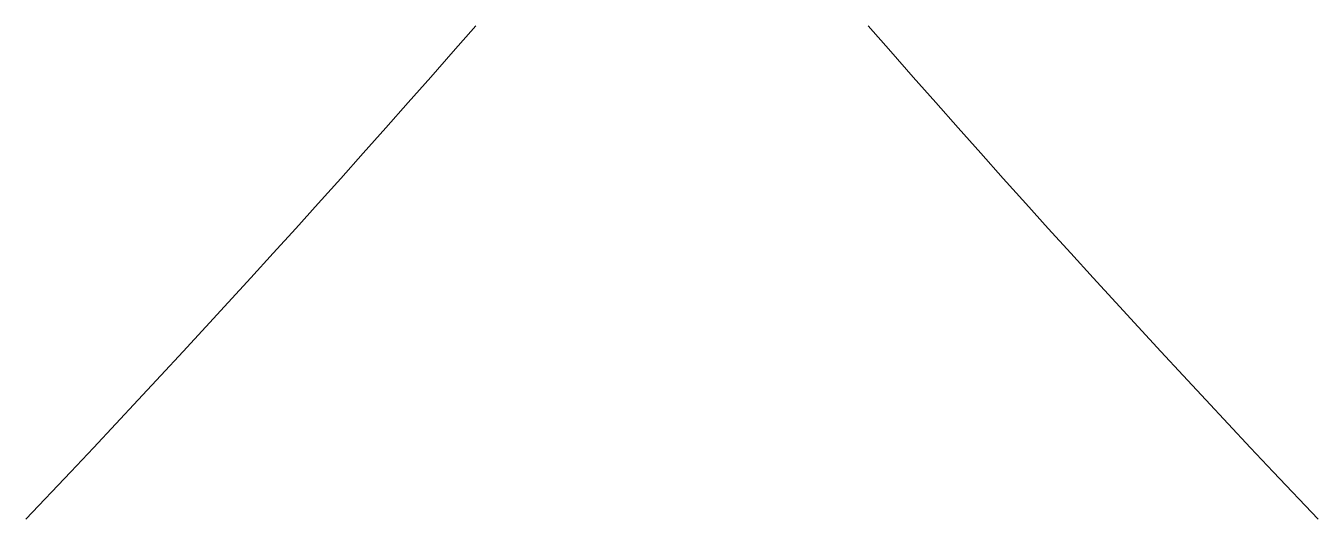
# Model space of a CAD drawing. Extents: x -71 to 71, y 0 to 54.
import ezdxf

# ---------------------------------------------------------------- set-up
doc = ezdxf.new("R2010")
doc.units = 0
doc.header["$MEASUREMENT"] = 0
doc.layers.add('laxian', color=90, linetype='CONTINUOUS', lineweight=0)

msp = doc.modelspace()

# ---------------------------------------------------------------- linework, layer by layer
at = {"layer": 'laxian', "color": 3}
for p, q in [((-65.869, 5.189, 37.23), (-70.799, 0, 41.366)), ((-65.869, 5.189, 37.23), (-70.799, 0, 41.366)), ((-65.869, 5.189, -37.23), (-70.799, 0, -41.366)), ((-65.869, 5.189, -37.23), (-70.799, 0, -41.366)), ((65.869, 5.189, 37.23), (70.799, 0, 41.366)), ((65.869, 5.189, 37.23), (70.799, 0, 41.366)), ((65.869, 5.189, -37.23), (70.799, 0, -41.366)), ((65.869, 5.189, -37.23), (70.799, 0, -41.366))]:
    msp.add_line(p, q, dxfattribs=at)
for points in [[(-21.5, 54, 0), (-23.965, 51.188, 2.068), (-26.43, 48.387, 4.137), (-28.895, 45.599, 6.205), (-31.36, 42.822, 8.273), (-33.825, 40.057, 10.342), (-36.29, 37.304, 12.41), (-38.754, 34.563, 14.478), (-41.219, 31.834, 16.547), (-43.684, 29.117, 18.615), (-46.149, 26.411, 20.683), (-48.614, 23.718, 22.752), (-51.079, 21.036, 24.82), (-53.544, 18.365, 26.888), (-56.009, 15.707, 28.956), (-58.474, 13.06, 31.025), (-60.939, 10.425, 33.093), (-63.404, 7.801, 35.161), (-65.869, 5.189, 37.23)], [(-21.5, 54, 0), (-23.965, 51.188, 2.068), (-26.43, 48.387, 4.137), (-28.895, 45.599, 6.205), (-31.36, 42.822, 8.273), (-33.825, 40.057, 10.342), (-36.29, 37.304, 12.41), (-38.754, 34.563, 14.478), (-41.219, 31.834, 16.547), (-43.684, 29.117, 18.615), (-46.149, 26.411, 20.683), (-48.614, 23.718, 22.752), (-51.079, 21.036, 24.82), (-53.544, 18.365, 26.888), (-56.009, 15.707, 28.956), (-58.474, 13.06, 31.025), (-60.939, 10.425, 33.093), (-63.404, 7.801, 35.161), (-65.869, 5.189, 37.23)], [(-21.5, 54, 0), (-23.965, 51.188, -2.068), (-26.43, 48.387, -4.137), (-28.895, 45.599, -6.205), (-31.36, 42.822, -8.273), (-33.825, 40.057, -10.342), (-36.29, 37.304, -12.41), (-38.754, 34.563, -14.478), (-41.219, 31.834, -16.547), (-43.684, 29.117, -18.615), (-46.149, 26.411, -20.683), (-48.614, 23.718, -22.752), (-51.079, 21.036, -24.82), (-53.544, 18.365, -26.888), (-56.009, 15.707, -28.956), (-58.474, 13.06, -31.025), (-60.939, 10.425, -33.093), (-63.404, 7.801, -35.161), (-65.869, 5.189, -37.23)], [(-21.5, 54, 0), (-23.965, 51.188, -2.068), (-26.43, 48.387, -4.137), (-28.895, 45.599, -6.205), (-31.36, 42.822, -8.273), (-33.825, 40.057, -10.342), (-36.29, 37.304, -12.41), (-38.754, 34.563, -14.478), (-41.219, 31.834, -16.547), (-43.684, 29.117, -18.615), (-46.149, 26.411, -20.683), (-48.614, 23.718, -22.752), (-51.079, 21.036, -24.82), (-53.544, 18.365, -26.888), (-56.009, 15.707, -28.956), (-58.474, 13.06, -31.025), (-60.939, 10.425, -33.093), (-63.404, 7.801, -35.161), (-65.869, 5.189, -37.23)], [(21.5, 54, 0), (23.965, 51.188, 2.068), (26.43, 48.387, 4.137), (28.895, 45.599, 6.205), (31.36, 42.822, 8.273), (33.825, 40.057, 10.342), (36.29, 37.304, 12.41), (38.754, 34.563, 14.478), (41.219, 31.834, 16.547), (43.684, 29.117, 18.615), (46.149, 26.411, 20.683), (48.614, 23.718, 22.752), (51.079, 21.036, 24.82), (53.544, 18.365, 26.888), (56.009, 15.707, 28.956), (58.474, 13.06, 31.025), (60.939, 10.425, 33.093), (63.404, 7.801, 35.161), (65.869, 5.189, 37.23)], [(21.5, 54, 0), (23.965, 51.188, 2.068), (26.43, 48.387, 4.137), (28.895, 45.599, 6.205), (31.36, 42.822, 8.273), (33.825, 40.057, 10.342), (36.29, 37.304, 12.41), (38.754, 34.563, 14.478), (41.219, 31.834, 16.547), (43.684, 29.117, 18.615), (46.149, 26.411, 20.683), (48.614, 23.718, 22.752), (51.079, 21.036, 24.82), (53.544, 18.365, 26.888), (56.009, 15.707, 28.956), (58.474, 13.06, 31.025), (60.939, 10.425, 33.093), (63.404, 7.801, 35.161), (65.869, 5.189, 37.23)], [(21.5, 54, 0), (23.965, 51.188, -2.068), (26.43, 48.387, -4.137), (28.895, 45.599, -6.205), (31.36, 42.822, -8.273), (33.825, 40.057, -10.342), (36.29, 37.304, -12.41), (38.754, 34.563, -14.478), (41.219, 31.834, -16.547), (43.684, 29.117, -18.615), (46.149, 26.411, -20.683), (48.614, 23.718, -22.752), (51.079, 21.036, -24.82), (53.544, 18.365, -26.888), (56.009, 15.707, -28.956), (58.474, 13.06, -31.025), (60.939, 10.425, -33.093), (63.404, 7.801, -35.161), (65.869, 5.189, -37.23)], [(21.5, 54, 0), (23.965, 51.188, -2.068), (26.43, 48.387, -4.137), (28.895, 45.599, -6.205), (31.36, 42.822, -8.273), (33.825, 40.057, -10.342), (36.29, 37.304, -12.41), (38.754, 34.563, -14.478), (41.219, 31.834, -16.547), (43.684, 29.117, -18.615), (46.149, 26.411, -20.683), (48.614, 23.718, -22.752), (51.079, 21.036, -24.82), (53.544, 18.365, -26.888), (56.009, 15.707, -28.956), (58.474, 13.06, -31.025), (60.939, 10.425, -33.093), (63.404, 7.801, -35.161), (65.869, 5.189, -37.23)]]:
    msp.add_polyline3d(points, dxfattribs=at)

doc.saveas('drawing.dxf')
